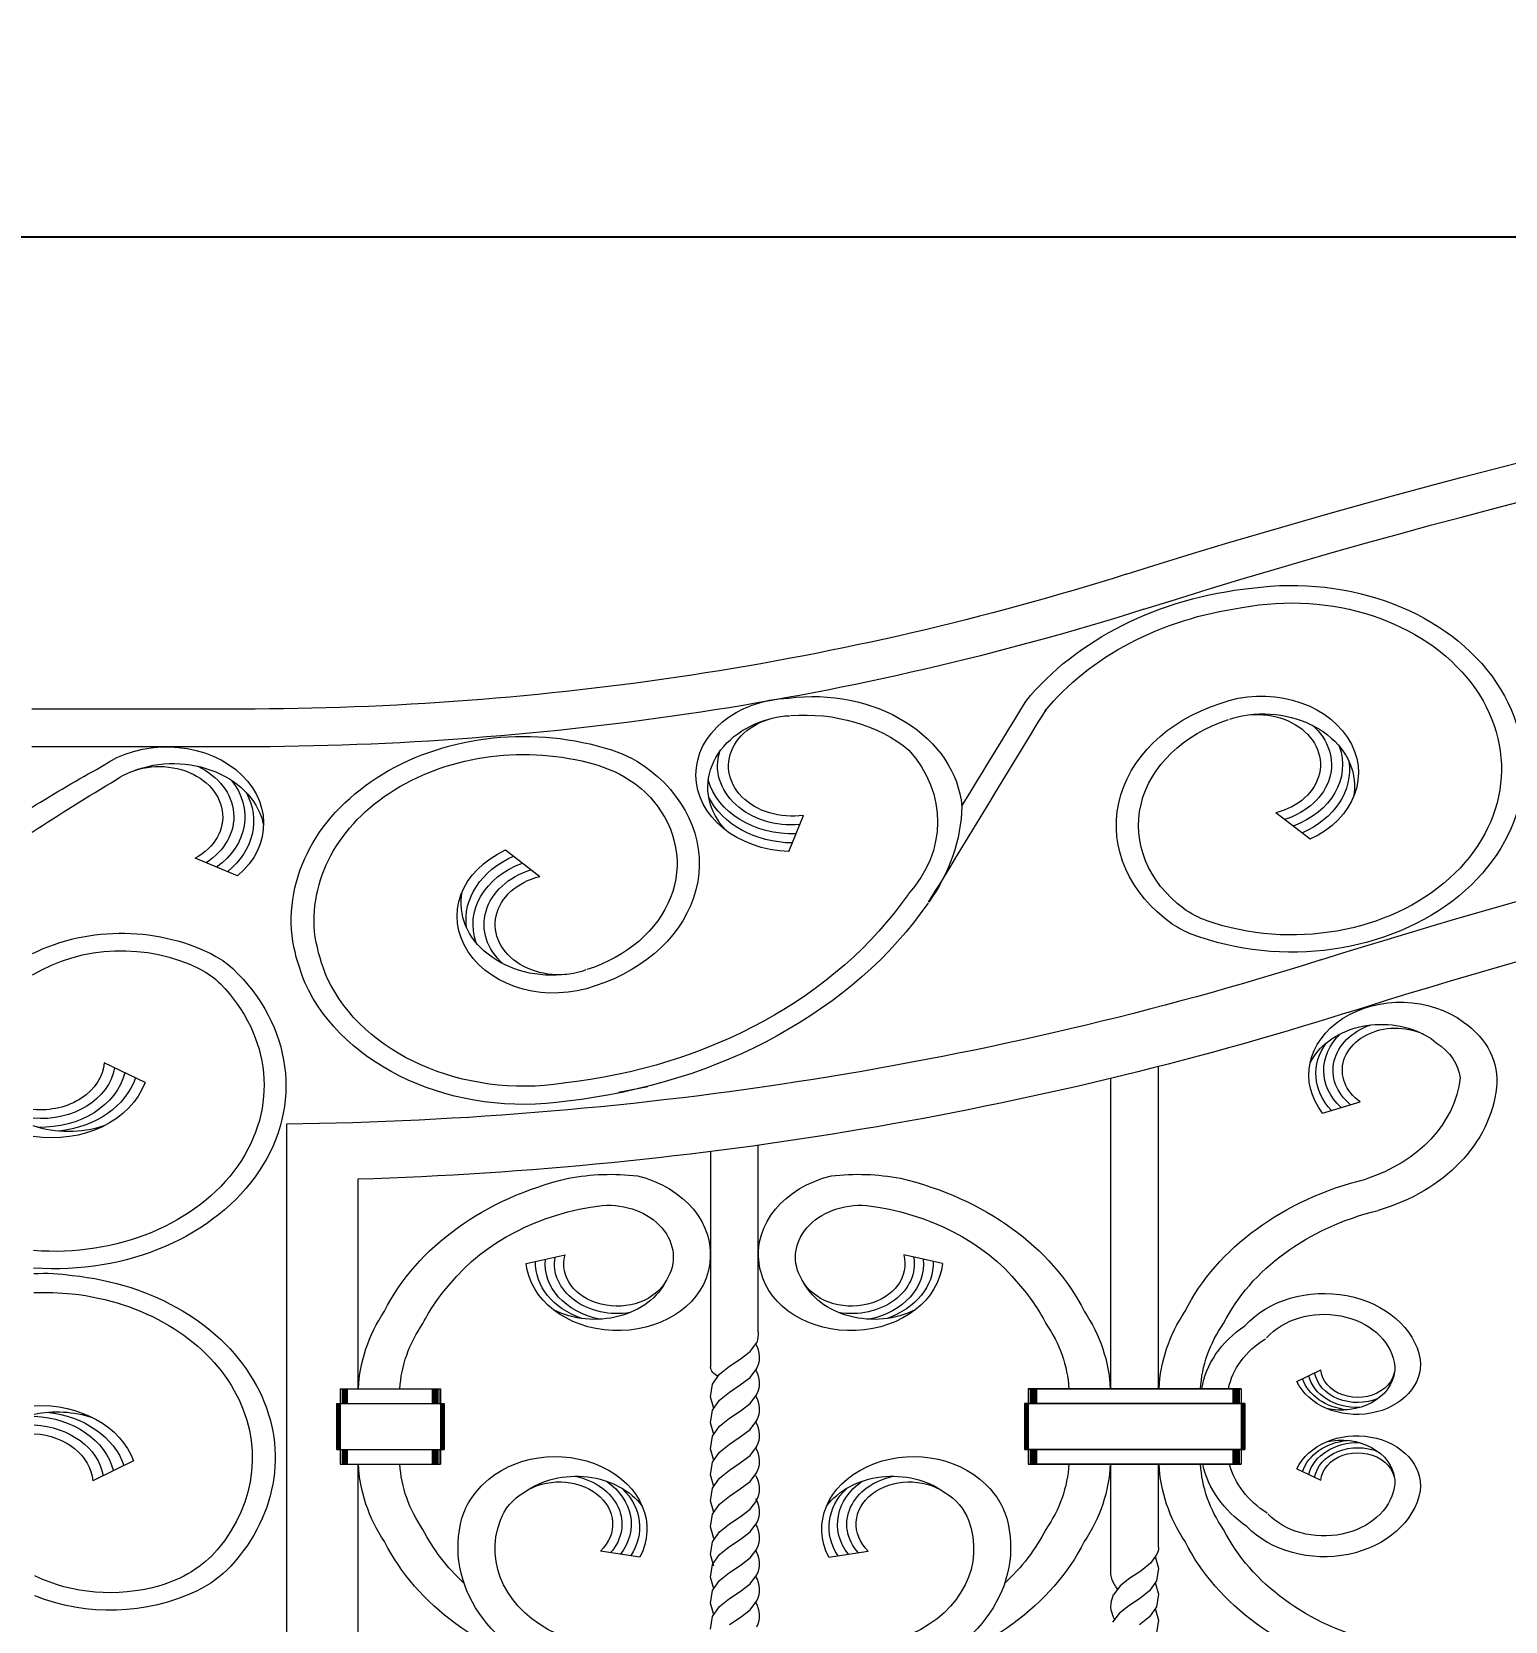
# Model space of a CAD drawing. Header units: inches. Extents: x 16.4 to 39.1, y 11.1 to 26.9.
# Drawn here: x 19.28 to 19.926, y 20.992 to 21.689 of the extents above; entities that cross this region are included whole.
import ezdxf

# ---------------------------------------------------------------- set-up
doc = ezdxf.new("R2010")
doc.units = ezdxf.units.IN
doc.header["$MEASUREMENT"] = 0
doc.styles.get("Standard").update_dxf_attribs({"font": 'arial.ttf'})
doc.dimstyles.get("Standard").update_dxf_attribs({"dimtxt": 0.1, "dimasz": 0.18, "dimexe": 0.18, "dimexo": 0.0625, "dimgap": 0.09, "dimtad": 0, "dimtoh": 1, "dimdec": 4, "dimzin": 0, "dimdsep": 46, "dimtxsty": 'Standard', "dimblk": 'OBLIQUE', "dimcen": 0.09, "dimadec": 0, "dimazin": 0, "dimtfac": 1, "dimtdec": 4, "dimtofl": 0, "dimtmove": 0, "dimatfit": 3, "dimldrblk": 'OBLIQUE', "dimfxl": 1, "dimtolj": 1, "dimtzin": 0, "dimarcsym": 0})

# ---------------------------------------------------------------- blocks, each defined once
blk = doc.blocks.new('_Oblique')
at = {"color": 0, "linetype": 'ByBlock', "lineweight": -2}
blk.add_line((-0.5, -0.5), (0.5, 0.5), dxfattribs=at)
blk = doc.blocks.new('*D2')
at = {"color": 0, "lineweight": -2, "transparency": 16777216}
for p, q in [((20.66772, 21.5986), (18.04662, 21.5986)), ((18.22662, 21.5986), (18.22662, 20.89517)), ((18.22662, 19.59468), (18.22662, 20.29812)), ((20.66772, 19.59468), (18.04662, 19.59468))]:
    blk.add_line(p, q, dxfattribs=at)
at = {"layer": 'Defpoints', "color": 0, "lineweight": 9, "transparency": 16777216}
for p in [(18.22662, 21.5986), (20.73022, 21.5986), (20.73022, 19.59468)]:
    blk.add_point(p, dxfattribs=at)
at = {"color": 0, "lineweight": -2, "transparency": 16777216, "xscale": 0.18, "yscale": 0.18, "zscale": 0.18}
for p, rotation in [((18.22662, 21.5986), 90), ((18.22662, 19.59468), 270)]:
    blk.add_blockref('_Oblique', p, dxfattribs=dict(at, rotation=rotation))
at = {"color": 0, "lineweight": 9, "transparency": 16777216, "insert": (18.22662, 20.59664), "char_height": 0.1, "attachment_point": 5, "rotation": 90}
blk.add_mtext('\\A1;2.0039', dxfattribs=at)

msp = doc.modelspace()

# ---------------------------------------------------------------- linework, layer by layer
at = {"lineweight": 9}
for p, q in [((19.37178, 21.39173), (19.28005, 21.39173)), ((19.37178, 21.37518), (19.28011, 21.37518)), ((19.61205, 21.32929), (19.61843, 21.34512)), ((19.84048, 21.33464), (19.82552, 21.34631)), ((19.37032, 21.31864), (19.3517, 21.32633)), ((19.4878, 21.33001), (19.50276, 21.31834)), ((19.32972, 21.22804), (19.31182, 21.23673)), ((19.75316, 21.09383), (19.75316, 21.22986)), ((19.77407, 21.09383), (19.77407, 21.23506)), ((19.53726, 21.22381), (19.5501, 21.22632)), ((19.846, 21.21464), (19.86252, 21.21952)), ((19.39169, 21.2098), (19.39169, 20.55596)), ((19.59857, 21.11872), (19.59857, 21.20054)), ((19.57765, 21.19777), (19.57765, 21.10336)), ((19.42306, 21.18565), (19.42306, 21.09383)), ((19.49688, 21.14875), (19.51387, 21.15249)), ((19.67934, 21.14875), (19.66235, 21.15249)), ((19.59071, 21.10684), (19.59498, 21.11013)), ((19.59498, 21.11013), (19.59789, 21.11403)), ((19.59789, 21.11403), (19.59789, 21.11405)), ((19.58163, 21.10019), (19.58597, 21.10369)), ((19.58597, 21.10369), (19.59071, 21.10684)), ((19.57856, 21.09586), (19.58163, 21.10019)), ((19.59071, 21.09545), (19.59498, 21.09874)), ((19.59498, 21.09874), (19.59789, 21.10263)), ((19.59789, 21.10263), (19.59789, 21.10265)), ((19.83476, 21.09698), (19.84519, 21.10205)), ((19.41533, 21.09383), (19.41533, 21.06073)), ((19.41533, 21.09383), (19.4593, 21.09383)), ((19.41614, 21.09383), (19.41614, 21.08739)), ((19.41679, 21.09383), (19.41679, 21.08739)), ((19.41728, 21.09383), (19.41728, 21.08739)), ((19.41769, 21.09383), (19.41769, 21.08739)), ((19.41802, 21.09383), (19.41802, 21.08739)), ((19.41826, 21.09383), (19.41826, 21.08739)), ((19.41842, 21.09383), (19.41842, 21.08739)), ((19.45566, 21.09383), (19.45566, 21.08739)), ((19.45621, 21.09383), (19.45621, 21.08739)), ((19.45637, 21.09383), (19.45637, 21.08739)), ((19.45662, 21.09383), (19.45662, 21.08739)), ((19.45694, 21.09383), (19.45694, 21.08739)), ((19.45735, 21.09383), (19.45735, 21.08739)), ((19.45784, 21.09383), (19.45784, 21.08739)), ((19.45849, 21.09383), (19.45849, 21.08739)), ((19.4593, 21.09383), (19.4593, 21.06073)), ((19.4593, 21.09383), (19.4593, 21.08739)), ((19.57764, 21.09023), (19.57856, 21.09586)), ((19.57908, 21.08519), (19.57764, 21.09023)), ((19.58163, 21.08879), (19.58597, 21.09229)), ((19.58597, 21.09229), (19.59071, 21.09545)), ((19.59498, 21.08734), (19.59789, 21.09124)), ((19.59789, 21.09124), (19.59789, 21.09126)), ((19.71692, 21.09383), (19.81031, 21.09383)), ((19.81031, 21.09383), (19.71692, 21.09383)), ((19.71692, 21.09383), (19.71692, 21.06073)), ((19.71692, 21.09383), (19.71692, 21.08739)), ((19.71692, 21.09383), (19.71692, 21.08739)), ((19.71692, 21.09383), (19.71692, 21.06073)), ((19.71773, 21.09383), (19.71773, 21.08739)), ((19.71773, 21.09383), (19.71773, 21.08739)), ((19.71838, 21.09383), (19.71838, 21.08739)), ((19.71838, 21.09383), (19.71838, 21.08739)), ((19.71887, 21.09383), (19.71887, 21.08739)), ((19.71887, 21.09383), (19.71887, 21.08739)), ((19.71928, 21.09383), (19.71928, 21.08739)), ((19.71928, 21.09383), (19.71928, 21.08739)), ((19.7196, 21.09383), (19.7196, 21.08739)), ((19.7196, 21.09383), (19.7196, 21.08739)), ((19.71985, 21.09383), (19.71985, 21.08739)), ((19.71985, 21.09383), (19.71985, 21.08739)), ((19.72001, 21.09383), (19.72001, 21.08739)), ((19.72001, 21.09383), (19.72001, 21.08739)), ((19.72056, 21.09383), (19.72056, 21.08739)), ((19.72056, 21.09383), (19.72056, 21.08739)), ((19.80666, 21.09383), (19.80666, 21.08739)), ((19.80666, 21.09383), (19.80666, 21.08739)), ((19.80721, 21.09383), (19.80721, 21.08739)), ((19.80721, 21.09383), (19.80721, 21.08739)), ((19.80738, 21.09383), (19.80738, 21.08739)), ((19.80738, 21.09383), (19.80738, 21.08739)), ((19.80762, 21.09383), (19.80762, 21.08739)), ((19.80762, 21.09383), (19.80762, 21.08739)), ((19.80795, 21.09383), (19.80795, 21.08739)), ((19.80795, 21.09383), (19.80795, 21.08739)), ((19.80835, 21.09383), (19.80835, 21.08739)), ((19.80835, 21.09383), (19.80835, 21.08739)), ((19.80884, 21.09383), (19.80884, 21.08739)), ((19.80884, 21.09383), (19.80884, 21.08739)), ((19.80949, 21.09383), (19.80949, 21.08739)), ((19.80949, 21.09383), (19.80949, 21.08739)), ((19.81031, 21.09383), (19.81031, 21.06073)), ((19.81031, 21.09383), (19.81031, 21.08739)), ((19.81031, 21.09383), (19.81031, 21.08739)), ((19.81031, 21.09383), (19.81031, 21.06073)), ((19.4137, 21.08739), (19.4137, 21.06718)), ((19.4137, 21.08739), (19.46093, 21.08739)), ((19.41419, 21.08739), (19.41419, 21.06718)), ((19.4146, 21.08739), (19.4146, 21.06718)), ((19.41492, 21.08739), (19.41492, 21.06718)), ((19.41508, 21.08739), (19.41508, 21.06718)), ((19.45955, 21.08739), (19.45955, 21.06718)), ((19.45971, 21.08739), (19.45971, 21.06718)), ((19.46004, 21.08739), (19.46004, 21.06718)), ((19.46044, 21.08739), (19.46044, 21.06718)), ((19.46093, 21.08739), (19.46093, 21.06718)), ((19.57764, 21.07884), (19.57856, 21.08447)), ((19.57856, 21.08447), (19.58163, 21.08879)), ((19.58597, 21.0809), (19.59071, 21.08405)), ((19.59071, 21.08405), (19.59498, 21.08734)), ((19.71529, 21.08739), (19.81194, 21.08739)), ((19.81194, 21.08739), (19.71529, 21.08739)), ((19.71529, 21.08739), (19.71529, 21.06718)), ((19.71529, 21.08739), (19.71529, 21.06718)), ((19.71578, 21.08739), (19.71578, 21.06718)), ((19.71578, 21.08739), (19.71578, 21.06718)), ((19.71618, 21.08739), (19.71618, 21.06718)), ((19.71618, 21.08739), (19.71618, 21.06718)), ((19.71651, 21.08739), (19.71651, 21.06718)), ((19.71651, 21.08739), (19.71651, 21.06718)), ((19.71667, 21.08739), (19.71667, 21.06718)), ((19.71667, 21.08739), (19.71667, 21.06718)), ((19.81055, 21.08739), (19.81055, 21.06718)), ((19.81055, 21.08739), (19.81055, 21.06718)), ((19.81072, 21.08739), (19.81072, 21.06718)), ((19.81072, 21.08739), (19.81072, 21.06718)), ((19.81104, 21.08739), (19.81104, 21.06718)), ((19.81104, 21.08739), (19.81104, 21.06718)), ((19.81145, 21.08739), (19.81145, 21.06718)), ((19.81145, 21.08739), (19.81145, 21.06718)), ((19.81194, 21.08739), (19.81194, 21.06718)), ((19.81194, 21.08739), (19.81194, 21.06718)), ((19.57908, 21.07379), (19.57764, 21.07884)), ((19.57856, 21.07307), (19.58163, 21.0774)), ((19.58163, 21.0774), (19.58597, 21.0809)), ((19.59071, 21.07266), (19.59498, 21.07595)), ((19.59498, 21.07595), (19.59789, 21.07984)), ((19.59789, 21.07984), (19.59789, 21.07986)), ((19.57764, 21.06744), (19.57856, 21.07307)), ((19.58163, 21.066), (19.58597, 21.0695)), ((19.58597, 21.0695), (19.59071, 21.07266)), ((19.59498, 21.06455), (19.59789, 21.06845)), ((19.59789, 21.06845), (19.59789, 21.06847)), ((19.32469, 21.06218), (19.3068, 21.05349)), ((19.4137, 21.06718), (19.46093, 21.06718)), ((19.41614, 21.06718), (19.41614, 21.06073)), ((19.41679, 21.06718), (19.41679, 21.06073)), ((19.41728, 21.06718), (19.41728, 21.06073)), ((19.41769, 21.06718), (19.41769, 21.06073)), ((19.41802, 21.06718), (19.41802, 21.06073)), ((19.41826, 21.06718), (19.41826, 21.06073)), ((19.41842, 21.06718), (19.41842, 21.06073)), ((19.45566, 21.06718), (19.45566, 21.06073)), ((19.45621, 21.06718), (19.45621, 21.06073)), ((19.45637, 21.06718), (19.45637, 21.06073)), ((19.45662, 21.06718), (19.45662, 21.06073)), ((19.45694, 21.06718), (19.45694, 21.06073)), ((19.45735, 21.06718), (19.45735, 21.06073)), ((19.45784, 21.06718), (19.45784, 21.06073)), ((19.45849, 21.06718), (19.45849, 21.06073)), ((19.4593, 21.06718), (19.4593, 21.06073)), ((19.57908, 21.0624), (19.57764, 21.06744)), ((19.57764, 21.05605), (19.57856, 21.06168)), ((19.57856, 21.06168), (19.58163, 21.066)), ((19.58597, 21.05811), (19.59071, 21.06126)), ((19.59071, 21.06126), (19.59498, 21.06455)), ((19.71529, 21.06718), (19.81194, 21.06718)), ((19.81194, 21.06718), (19.71529, 21.06718)), ((19.71692, 21.06718), (19.71692, 21.06073)), ((19.71692, 21.06718), (19.71692, 21.06073)), ((19.71773, 21.06718), (19.71773, 21.06073)), ((19.71773, 21.06718), (19.71773, 21.06073)), ((19.71838, 21.06718), (19.71838, 21.06073)), ((19.71838, 21.06718), (19.71838, 21.06073)), ((19.71887, 21.06718), (19.71887, 21.06073)), ((19.71887, 21.06718), (19.71887, 21.06073)), ((19.71928, 21.06718), (19.71928, 21.06073)), ((19.71928, 21.06718), (19.71928, 21.06073)), ((19.7196, 21.06718), (19.7196, 21.06073)), ((19.7196, 21.06718), (19.7196, 21.06073)), ((19.71985, 21.06718), (19.71985, 21.06073)), ((19.71985, 21.06718), (19.71985, 21.06073)), ((19.72001, 21.06718), (19.72001, 21.06073)), ((19.72001, 21.06718), (19.72001, 21.06073)), ((19.72056, 21.06718), (19.72056, 21.06073)), ((19.72056, 21.06718), (19.72056, 21.06073)), ((19.80666, 21.06718), (19.80666, 21.06073)), ((19.80666, 21.06718), (19.80666, 21.06073)), ((19.80721, 21.06718), (19.80721, 21.06073)), ((19.80721, 21.06718), (19.80721, 21.06073)), ((19.80738, 21.06718), (19.80738, 21.06073)), ((19.80738, 21.06718), (19.80738, 21.06073)), ((19.80762, 21.06718), (19.80762, 21.06073)), ((19.80762, 21.06718), (19.80762, 21.06073)), ((19.80795, 21.06718), (19.80795, 21.06073)), ((19.80795, 21.06718), (19.80795, 21.06073)), ((19.80835, 21.06718), (19.80835, 21.06073)), ((19.80835, 21.06718), (19.80835, 21.06073)), ((19.80884, 21.06718), (19.80884, 21.06073)), ((19.80884, 21.06718), (19.80884, 21.06073)), ((19.80949, 21.06718), (19.80949, 21.06073)), ((19.80949, 21.06718), (19.80949, 21.06073)), ((19.81031, 21.06718), (19.81031, 21.06073)), ((19.81031, 21.06718), (19.81031, 21.06073)), ((19.41533, 21.06073), (19.4593, 21.06073)), ((19.42306, 21.06073), (19.42306, 20.74629)), ((19.57908, 21.05101), (19.57764, 21.05605)), ((19.57856, 21.05028), (19.58163, 21.05461)), ((19.58163, 21.05461), (19.58597, 21.05811)), ((19.59498, 21.05316), (19.59789, 21.05706)), ((19.59789, 21.05706), (19.59789, 21.05707)), ((19.71692, 21.06073), (19.81031, 21.06073)), ((19.81031, 21.06073), (19.71692, 21.06073)), ((19.75316, 21.0129), (19.75316, 21.06073)), ((19.77407, 21.02442), (19.77407, 21.06073)), ((19.83476, 21.05874), (19.84519, 21.05367)), ((19.57764, 21.04465), (19.57856, 21.05028)), ((19.58597, 21.04671), (19.59071, 21.04987)), ((19.59071, 21.04987), (19.59498, 21.05316)), ((19.57908, 21.03961), (19.57764, 21.04465)), ((19.57856, 21.03889), (19.58163, 21.04321)), ((19.58163, 21.04321), (19.58597, 21.04671)), ((19.59071, 21.0377), (19.59498, 21.04099)), ((19.59498, 21.04099), (19.59789, 21.04489)), ((19.59789, 21.04489), (19.59789, 21.04491)), ((19.57764, 21.03326), (19.57856, 21.03889)), ((19.57908, 21.02822), (19.57764, 21.03326)), ((19.58163, 21.03105), (19.58597, 21.03455)), ((19.58597, 21.03455), (19.59071, 21.0377)), ((19.59498, 21.03106), (19.59789, 21.03496)), ((19.59789, 21.03496), (19.59789, 21.03497)), ((19.57764, 21.02109), (19.57856, 21.02672)), ((19.57856, 21.02672), (19.58163, 21.03105)), ((19.58597, 21.02461), (19.59071, 21.02777)), ((19.59071, 21.02777), (19.59498, 21.03106)), ((19.54668, 21.01991), (19.5294, 21.02268)), ((19.57908, 21.01605), (19.57764, 21.02109)), ((19.57856, 21.01679), (19.58163, 21.02111)), ((19.58163, 21.02111), (19.58597, 21.02461)), ((19.59071, 21.01637), (19.59498, 21.01966)), ((19.59498, 21.01966), (19.59789, 21.02356)), ((19.59789, 21.02356), (19.59789, 21.02358)), ((19.62954, 21.01991), (19.64682, 21.02268)), ((19.77273, 21.02037), (19.77061, 21.01738)), ((19.77265, 21.02026), (19.77408, 21.01521)), ((19.57764, 21.01116), (19.57856, 21.01679)), ((19.58163, 21.00972), (19.58597, 21.01322)), ((19.58597, 21.01322), (19.59071, 21.01637)), ((19.76626, 21.01387), (19.76152, 21.01072)), ((19.77061, 21.01738), (19.76626, 21.01387)), ((19.77408, 21.01521), (19.77316, 21.00958)), ((19.57908, 21.00612), (19.57764, 21.01116)), ((19.57764, 20.99976), (19.57856, 21.00539)), ((19.57856, 21.00539), (19.58163, 21.00972)), ((19.59071, 21.00498), (19.59498, 21.00827)), ((19.59498, 21.00827), (19.59789, 21.01217)), ((19.59789, 21.01217), (19.59789, 21.01218)), ((19.75726, 21.00743), (19.75435, 21.00353)), ((19.76152, 21.01072), (19.75726, 21.00743)), ((19.77316, 21.00958), (19.77009, 21.00526)), ((19.77265, 21.00886), (19.77408, 21.00382)), ((19.57908, 20.99472), (19.57764, 20.99976)), ((19.58163, 20.99832), (19.58597, 21.00182)), ((19.58597, 21.00182), (19.59071, 21.00498)), ((19.59498, 20.99687), (19.59789, 21.00077)), ((19.59789, 21.00077), (19.59789, 21.00079)), ((19.75435, 21.00353), (19.75435, 21.00352)), ((19.76101, 20.9986), (19.75675, 20.99531)), ((19.76575, 21.00176), (19.76101, 20.9986)), ((19.77009, 21.00526), (19.76575, 21.00176)), ((19.77408, 21.00382), (19.77316, 20.99819)), ((19.57764, 20.98837), (19.57856, 20.994)), ((19.57856, 20.994), (19.58163, 20.99832)), ((19.58597, 20.99043), (19.59071, 20.99358)), ((19.59071, 20.99358), (19.59498, 20.99687)), ((19.75675, 20.99531), (19.75384, 20.99142)), ((19.77009, 20.99386), (19.76575, 20.99036)), ((19.77316, 20.99819), (19.77009, 20.99386)), ((19.77265, 20.99747), (19.77408, 20.99242)), ((19.77408, 20.99242), (19.77316, 20.98679))]:
    msp.add_line(p, q, dxfattribs=at)
at = {"lineweight": 9, "extrusion": (0, 0, -1)}
for centre, major_axis, start_param, end_param in [((20.73022, 19.52987), (2.61432, 0), 4.332138, 4.712389), ((20.73022, 19.52987), (-2.5934, 0), 1.190545, 1.557478), ((19.37178, 22.21922), (1.04573, 0), 1.190545, 1.570796), ((19.83306, 21.33533), (-0.13945, 0), 0.572463, 1.440153), ((19.83306, 21.33533), (-0.13945, 0), 0.572463, 1.440153), ((19.83251, 21.36555), (0.1016, 0), 4.538077, 8.302647), ((19.83246, 21.36549), (0.09196, 0), 4.473672, 8.269055), ((19.37178, 22.21922), (1.06664, 0), 1.190545, 1.570796), ((19.83306, 21.33533), (-0.12941, 0), 0.572463, 1.397297), ((20.73022, 19.52987), (2.38426, 0), 4.332138, 4.610005), ((19.61375, 21.36291), (0.04251, 0), 1.610639, 4.666464), ((19.62265, 21.34555), (0.06532, 0), 4.545404, 6.212861), ((19.8192, 21.36377), (0.04251, 0), 4.274116, 7.329941), ((19.61344, 21.36681), (0.02786, 0), 1.390685, 4.669418), ((19.61901, 21.33902), (-0.0633, 0), 1.471821, 2.37581), ((79.69434, -1.5651), (-66.61815, 0), 0.448793, 0.450575), ((79.69434, -1.5651), (66.62819, 0), 3.5912, 3.592167), ((19.82859, 21.34069), (0.07301, 0), 2.297439, 4.327167), ((19.81718, 21.36734), (0.02786, 0), 4.271163, 7.549895), ((19.81997, 21.35795), (-0.04001, 0), 1.409638, 3.296404), ((19.49577, 21.2991), (0.10193, 0), 3.02651, 5.099103), ((19.61649, 21.35747), (0.04001, 0), 2.502584, 4.38935), ((19.82859, 21.34069), (-0.0633, 0), -0.813164, 1.185574), ((19.81718, 21.36734), (-0.03271, 0), 2.411066, 4.330942), ((19.3392, 21.34156), (-0.04251, 0), 0.83548, 3.891305), ((19.49577, 21.2991), (0.09189, 0), 3.040468, 5.05665), ((19.81718, 21.36734), (0.03757, 0), -0.275867, 1.133652), ((20.73022, 19.52987), (2.35288, 0), 4.332138, 4.59522), ((19.33594, 21.34451), (0.02786, 0), 3.974119, 7.252852), ((19.34209, 21.33618), (-0.04001, 0), 1.112594, 2.99936), ((19.51469, 21.33586), (-0.05176, 0), 1.957511, 2.354698), ((19.61344, 21.36681), (0.03271, 0), 1.468046, 3.387922), ((19.60831, 21.34235), (-0.0689, 0), 2.527956, 3.764843), ((19.81766, 21.36527), (0.04015, 0), -0.11184, 1.069894), ((19.61952, 21.01105), (0.54513, 0), 4.040525, 4.110087), ((19.80051, 20.84594), (0.81053, 0), 4.015437, 4.073511), ((19.33594, 21.34451), (-0.03271, 0), 2.114022, 4.033898), ((19.33594, 21.34451), (0.03757, 0), -0.57291, 0.836608), ((19.50931, 21.32899), (-0.05176, 0), 1.915057, 2.557628), ((19.49969, 21.32396), (-0.07301, 0), 2.354698, 4.327167), ((19.61344, 21.36681), (-0.03757, 0), 4.665336, 6.074855), ((19.33717, 21.34264), (0.04015, 0), -0.408884, 0.77285), ((19.49969, 21.32396), (-0.0633, 0), 2.557628, 4.327167), ((19.61423, 21.3648), (-0.04015, 0), -1.554091, -0.372358), ((19.57663, 21.35055), (0.11119, 0), 0.015607, 0.516833), ((19.50908, 21.30088), (0.04251, 0), 1.132524, 4.188349), ((19.51062, 21.29938), (-0.04015, 0), -0.11184, 1.069894), ((19.5111, 21.29731), (-0.03757, 0), -0.275867, 1.133652), ((19.5111, 21.29731), (-0.03271, 0), -0.730527, 1.189349), ((19.5111, 21.29731), (0.02786, 0), 1.12957, 4.408303), ((19.50831, 21.3067), (0.04001, 0), 1.409638, 3.296404), ((19.48409, 21.38861), (0.20542, 0), 0.501099, 1.428986), ((19.48409, 21.38861), (0.21545, 0), 0.501099, 1.427879), ((19.80998, 21.32513), (-0.03622, 0), -1.155723, -0.813164), ((19.31945, 21.23572), (-0.07301, 0), 1.00692, 2.172851), ((19.53215, 21.30579), (-0.12903, 0), -0.318692, -0.137843), ((19.80415, 21.31894), (-0.03622, 0), -1.12213, -0.844154), ((19.31945, 21.23572), (-0.0633, 0), 0.907236, 2.141861), ((19.53435, 21.30623), (-0.14136, 0), -0.312169, -0.147128), ((19.28989, 21.22675), (0.1016, 0), -0.690765, 1.659317), ((19.33409, 21.25375), (0.03622, 0), -0.999731, -0.657172), ((19.34028, 21.25971), (0.03622, 0), -0.968741, -0.690765), ((19.37178, 22.21922), (1.27579, 0), 1.190545, 1.555191), ((19.28996, 21.2268), (0.09196, 0), -0.657172, 1.669634), ((19.49577, 21.2991), (0.10193, 0), 1.383182, 2.79738), ((19.49577, 21.2991), (0.09189, 0), 1.380775, 2.786183), ((19.88023, 21.23139), (0.04024, 0), 2.587785, 5.468712), ((19.37178, 22.21922), (-1.30716, 0), 4.332138, 4.673148), ((19.87183, 21.22694), (0.03361, 0), 3.514676, 5.294674), ((19.87805, 21.23338), (-0.03155, 0), -0.712526, 0.696993), ((19.87805, 21.23338), (-0.02748, 0), -0.768222, 1.151653), ((19.87805, 21.23338), (0.0234, 0), 2.296009, 5.574742), ((19.87936, 21.22904), (0.04302, 0), -0.847248, 0.093423), ((19.87678, 21.23192), (0.03372, 0), 2.492825, 3.674559), ((19.87844, 21.2281), (-0.02795, 0), 2.241714, 3.054442), ((19.28402, 21.2381), (-0.02786, 0), 3.20358, 4.83298), ((19.28402, 21.2381), (-0.03271, 0), 3.280941, 4.814602), ((19.28402, 21.2381), (0.03757, 0), 0.195046, 1.604564), ((19.28668, 21.23823), (0.04015, 0), 0.258804, 1.440537), ((19.83986, 21.23461), (0.06667, 0), 0.087, 1.185726), ((19.28889, 21.2374), (0.04251, 0), 0.281942, 1.764345), ((19.84295, 21.23107), (-0.07952, 0), 3.224333, 4.361136), ((19.29621, 21.2382), (-0.04001, 0), 4.315479, 5.11076), ((19.53396, 21.12441), (-0.08011, 0), 1.335985, 1.716563), ((19.532, 21.15272), (-0.04556, 0), 1.873805, 3.250772), ((19.64422, 21.15272), (-0.04556, 0), -0.109179, 1.267787), ((19.64226, 21.12441), (0.08011, 0), 4.566622, 4.9472), ((19.55124, 21.0909), (-0.12551, 0), 0.380418, 1.28058), ((19.62498, 21.0909), (-0.12551, 0), 1.861013, 2.761174), ((19.90225, 21.0909), (-0.12551, 0), 0.380418, 1.268707), ((19.54543, 21.09795), (0.09753, 0), 3.715326, 4.555595), ((19.53257, 21.15151), (-0.02875, 0), 1.488305, 3.59971), ((19.64365, 21.15151), (0.02875, 0), 2.683475, 4.79488), ((19.63079, 21.09795), (-0.09753, 0), 1.72759, 2.567859), ((19.90225, 21.0909), (-0.10733, 0), 0.380418, 1.268707), ((19.53672, 21.1485), (0.0234, 0), 0.390861, 3.358858), ((19.53457, 21.15262), (-0.04302, 0), 3.049567, 3.360522), ((19.64165, 21.15262), (0.04302, 0), 2.922663, 3.233619), ((19.6395, 21.1485), (-0.0234, 0), 2.924328, 5.892324), ((19.53701, 21.15112), (-0.04024, 0), 3.327748, 6.208674), ((19.53461, 21.14909), (0.03372, 0), 1.980308, 3.162041), ((19.53672, 21.1485), (0.03155, 0), 1.816281, 3.2258), ((19.53672, 21.1485), (-0.02748, 0), 4.503214, 6.423089), ((19.63921, 21.15112), (0.04024, 0), 0.074511, 2.955438), ((19.6395, 21.1485), (0.02748, 0), -0.139904, 1.779972), ((19.6395, 21.1485), (-0.03155, 0), 3.057386, 4.466904), ((19.64161, 21.14909), (0.03372, 0), -0.020449, 1.161285), ((19.28533, 21.09275), (-0.0653, 0), 1.503262, 1.762629), ((19.28486, 21.06347), (0.10193, 0), -1.443781, 0.628813), ((19.55124, 21.0909), (-0.10733, 0), 0.380418, 0.614127), ((19.52691, 21.15082), (-0.03361, 0), 3.501786, 5.281784), ((19.64931, 21.15082), (-0.03361, 0), 4.142994, 5.922992), ((19.62498, 21.0909), (0.10733, 0), -0.614127, -0.380418), ((19.84665, 21.10189), (-0.04258, 0), 0.619195, 2.998469), ((19.28435, 21.03392), (0.12903, 0), 4.686032, 4.816645), ((19.28486, 21.06347), (0.09189, 0), -1.429822, 0.58636), ((19.5235, 21.09093), (-0.10026, 0), 0.036611, 0.482989), ((19.65272, 21.09093), (-0.10026, 0), 2.658604, 3.104981), ((19.87451, 21.09093), (-0.10026, 0), 0.036611, 0.482989), ((19.84665, 21.10189), (-0.03101, 0), 0.619195, 2.998469), ((19.52396, 21.09102), (0.08255, 0), 3.184609, 3.643237), ((19.57421, 21.11856), (-0.02436, 0), 3.133545, 3.378221), ((19.65226, 21.09102), (-0.08255, 0), 2.639948, 3.098576), ((19.87497, 21.09102), (-0.08255, 0), 0.043017, 0.501645), ((19.84754, 21.08837), (-0.05489, 0), 0.126108, 0.865728), ((19.58089, 21.10761), (0.01812, 0), -0.418478, 0.356149), ((19.84772, 21.08855), (0.04351, 0), 3.295535, 4.052161), ((19.58413, 21.10369), (-0.00649, 0), -1.056819, -0.064307), ((19.86097, 21.10464), (-0.02795, 0), 3.048495, 5.929422), ((19.86141, 21.10285), (-0.01625, 0), 2.942465, 6.221198), ((19.58089, 21.09622), (0.01812, 0), -0.418478, 0.356149), ((19.85986, 21.10292), (-0.02342, 0), -1.440537, -0.258804), ((19.86141, 21.10285), (0.02191, 0), 1.537028, 2.946547), ((19.86141, 21.10285), (0.01908, 0), 1.082368, 3.002244), ((19.8543, 21.10291), (0.02334, 0), 0.08094, 1.860939), ((19.58089, 21.08482), (0.01812, 0), -0.418478, 0.356149), ((19.28386, 21.05282), (0.04251, 0), 4.64795, 6.001244), ((19.29119, 21.05202), (-0.04001, 0), 1.316836, 1.967706), ((19.28165, 21.05199), (0.04015, 0), -1.440537, -0.258804), ((19.27899, 21.05212), (0.03757, 0), 4.769528, 6.08814), ((19.27899, 21.05212), (-0.03271, 0), 1.636838, 3.002244), ((19.58089, 21.07343), (0.01812, 0), -0.418478, 0.356149), ((19.86097, 21.05108), (-0.02795, 0), 0.353764, 3.23469), ((19.27899, 21.05212), (0.02786, 0), 4.790444, 6.221198), ((19.85986, 21.0528), (0.02342, 0), 3.400397, 4.58213), ((19.86141, 21.05288), (0.02191, 0), 3.336638, 4.746157), ((19.86141, 21.05288), (-0.01908, 0), 0.139349, 2.059224), ((19.8543, 21.05282), (-0.02334, 0), 1.280654, 3.060652), ((19.50956, 21.03222), (-0.04024, 0), 0.670751, 3.53832), ((19.58089, 21.06203), (0.01812, 0), -0.418478, 0.356149), ((19.66666, 21.03222), (-0.04024, 0), -0.396728, 2.470841), ((19.86141, 21.05288), (-0.01625, 0), 0.061988, 3.34072), ((19.5235, 21.06364), (0.10026, 0), 2.658604, 3.104981), ((19.52396, 21.06354), (0.08255, 0), 2.639948, 3.098576), ((19.51874, 21.02886), (-0.03361, 0), 0.831432, 2.61143), ((19.51133, 21.03445), (-0.0234, 0), 0.8621, 3.830097), ((19.51133, 21.03445), (0.02748, 0), -1.308733, 0.611143), ((19.58089, 21.05001), (0.01812, 0), -0.418478, 0.356149), ((19.65748, 21.02886), (0.03361, 0), 3.671755, 5.451753), ((19.66489, 21.03445), (-0.02748, 0), -0.611143, 1.308733), ((19.66489, 21.03445), (-0.0234, 0), -0.688504, 2.279493), ((19.65226, 21.06354), (0.08255, 0), 0.043017, 0.501645), ((19.65272, 21.06364), (0.10026, 0), 0.036611, 0.482989), ((19.87451, 21.06364), (0.10026, 0), 2.658604, 3.104981), ((19.87497, 21.06354), (0.08255, 0), 2.639948, 3.098576), ((19.85189, 21.06863), (0.05926, 0), 2.291301, 2.972346), ((19.85166, 21.06838), (0.04748, 0), 2.252214, 2.936616), ((19.51311, 21.029), (0.04556, 0), 3.298535, 3.833942), ((19.5133, 21.03028), (0.02875, 0), 3.402561, 4.070949), ((19.51133, 21.03445), (-0.03155, 0), 2.28752, 3.697039), ((19.51287, 21.03316), (-0.03372, 0), 2.451547, 3.63328), ((19.66335, 21.03316), (-0.03372, 0), -0.491688, 0.690046), ((19.66489, 21.03445), (0.03155, 0), 2.586147, 3.995665), ((19.66292, 21.03028), (0.02875, 0), -0.929357, -0.260968), ((19.66311, 21.029), (-0.04556, 0), 2.449243, 2.984651), ((19.84665, 21.05383), (-0.04258, 0), 3.284716, 5.631437), ((19.84665, 21.05383), (-0.03101, 0), 3.284716, 5.631437), ((19.58089, 21.03993), (0.01812, 0), -0.418478, 0.356149), ((19.5436, 21.0243), (0.07662, 0), 1.892167, 3.312888), ((19.53763, 21.0236), (-0.05446, 0), -1.045289, 0.295309), ((19.58089, 21.02854), (0.01812, 0), -0.418478, 0.356149), ((19.63262, 21.0243), (-0.07662, 0), 2.970298, 4.391018), ((19.63859, 21.0236), (0.05446, 0), -0.295309, 1.045289), ((19.55124, 21.06367), (-0.12551, 0), -1.268707, -0.380418), ((19.55124, 21.06367), (-0.10733, 0), -0.707027, -0.380418), ((19.62498, 21.06367), (0.12551, 0), 0.380418, 1.268707), ((19.62498, 21.06367), (0.10733, 0), 0.380418, 0.707027), ((19.90225, 21.06367), (0.12551, 0), 1.872886, 2.761174), ((19.90225, 21.06367), (0.10733, 0), 1.872886, 2.761174), ((19.31829, 21.0459), (-0.05176, 0), 3.727952, 4.370523), ((19.58089, 21.01714), (0.01812, 0), -0.418478, 0.356149), ((19.76361, 21.02442), (0.01046, 0), 0, 0.51147), ((19.32543, 21.04013), (0.05176, 0), 0.628813, 1.026), ((19.77033, 21.01375), (-0.01721, 0), -0.605864, 0.062232), ((19.31442, 21.0545), (-0.0633, 0), 4.370523, 5.261546), ((19.58089, 21.00575), (0.01812, 0), -0.418478, 0.356149), ((19.31442, 21.0545), (0.07301, 0), 1.026, 2.039953), ((19.58089, 20.99435), (0.01812, 0), -0.418478, 0.356149), ((19.77134, 20.99856), (0.01812, 0), 2.723114, 3.497742)]:
    msp.add_ellipse(centre, major_axis=major_axis, ratio=0.79131, start_param=start_param, end_param=end_param, dxfattribs=at)

# ---------------------------------------------------------------- dimensions: what is measured, and where the dimension line sits
at = {"color": 41, "lineweight": 9, "true_color": 0xf4ee51}
dim = msp.add_linear_dim(base=(18.22662, 21.5986), p1=(20.73022, 19.59468), p2=(20.73022, 21.5986), angle=90, dimstyle='Standard', dxfattribs=at)
dim.commit()
dim.dimension.update_dxf_attribs({"geometry": '*D2', "text_midpoint": (18.22662, 20.59664)})

doc.saveas('drawing.dxf')
